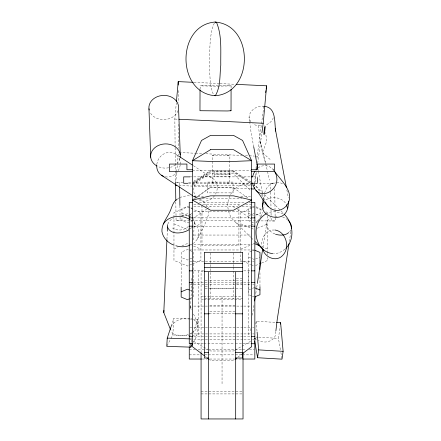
<?xml version="1.0" encoding="UTF-8"?>
<svg xmlns="http://www.w3.org/2000/svg" width="441" height="441" viewBox="0 0 441 441"><rect width="100%" height="100%" fill="white"/><g stroke="black" fill="none" stroke-linecap="round" stroke-linejoin="round"><path stroke-width="0.33" stroke-dasharray="2.21 1.65" d="M200.038 89.225L200.275 85.786L217.804 85.582M231.09 87.913L231.095 85.896L219.122 85.587M212.248 182.927L212.281 155.656L215.324 155.673M226.674 183.015L229.717 183.032L229.877 155.756L212.281 155.656M208.538 210.963L208.433 214.916L204.58 225.064L197.309 239.138L194.806 242.307L193.307 243.355M166.941 239.314L167.277 231.569M191.852 278.282L190.529 309.108L190.628 306.842L190.22 305.811M193.489 239.921L194.294 221.217L193.478 219.149M194.294 221.217L194.194 223.477L193.439 225.208M193.467 314.058C196.725 320.32 200.412 328.286 192.463 332.464M170.915 338.556L172.833 334.956L173.776 318.496L189.575 319.014M191.074 342.348L191.697 337.652M193.356 342.348L196.873 335.744L197.816 319.284L193.698 319.146M175.667 183.236L178.434 152.448M254.446 185.611L254.567 184.244M254.633 183.561L255.615 172.613M255.984 168.506L256.353 164.399M256.91 158.242L264.043 104.76M175.116 147.051L174.845 119.053L176.317 102.714M264.484 194.817L264.308 196.647L264.815 200.286M250.808 328.611L250.83 332.497M275.812 331.483C276.777 340.766 265.317 344.371 258.343 340.491M254.606 185.639L254.981 182.927M255.074 182.249L256.574 171.4M257.698 163.264L261.822 133.43M255.78 323.986L256.16 321.263L275.868 322.421M280.41 349.785L278.447 338.39L280.057 326.792M249.716 121.622C246.282 112.565 255.978 104.737 264.501 106.342M252.423 315.216L254.104 304.384M255.78 293.552L256.623 288.133M256.728 287.455L257.252 284.07M262.924 247.511L267.092 221.437L268.409 219.342L270.443 217.672M289.318 241.574L291.104 230.07M263.569 209.1L264.038 206.41L263.894 203.681M171.246 326.097L173.776 318.496M193.384 332.586L197.816 319.284M264.666 192.987C265.851 187.866 269.936 183.054 275.377 182.497M197.309 239.138C200.429 233.421 198.29 226.057 193.367 222.082M260.989 216.713L262.83 212.408M167.817 224.144C168.82 221.255 171.345 219.133 174.008 217.788M171.229 326.516C174.967 319.455 184.57 316.93 191.945 318.948M273.354 117.764C272.014 121.595 268.53 124.202 264.754 125.365M167.078 345.761L170.595 339.157M289.709 231.834L291.027 229.739M214.287 23.13C209.1 35.33 210.043 49.342 209.431 62.385C209.966 72.991 209.326 84.22 213.284 94.242M258.25 220.329L260.598 217.231M188.483 226.332C184.36 230.5 177.337 231.316 172.459 227.997M255.885 222.38L257.858 220.847M284.875 249.154L281.915 251.453L277.433 253.233L273.387 253.558M237.76 357.238L242.037 353.996M190.325 228.747L191.344 227.975M194.646 198.632L210.616 187.315L232.859 187.315L248.338 198.29M177.679 198.897L179.173 197.849M192.811 243.702L190.104 245.19M192.447 199.867L210.616 187.315M193.582 182.48L210.616 170.921L232.859 170.921L251.657 183.671M192.447 218.73L206.642 209.139M207.209 208.753L210.616 206.449M192.447 183.803L210.616 171.88L232.859 171.88L251.089 183.836M192.447 184.944L210.616 173.241L232.859 173.241L250.692 190.71M193.582 181.301L210.616 170.689M234.651 350.336L233.487 350.997L210.616 350.997L208.284 349.674M235.235 350.005L251.067 341.031M258.057 167.911C263.001 164.024 270.796 165.369 274.076 170.744M265.879 199.955C272.257 195.655 282.312 197.441 286.259 204.183M190.402 333.617L191.951 332.85M189.884 214.502L192.932 213.235M192.932 220.539L187.442 222.826L181.957 220.539L181.957 216.553M188.053 229.243L192.96 227.198M193.571 226.939L200.92 223.874M251.987 207.066L248.498 208.521L248.498 220.676L250.824 221.641M252.566 206.823L254.308 206.096M251.861 208.025L240.83 212.628L240.83 260.399L242.059 260.912M252.472 207.772L254.308 207.005L261.662 210.07M248.498 215.825L251.987 214.376M252.566 214.133L254.308 213.405M173.963 249.154L177.64 247.621M181.929 245.83L187.442 243.531L192.96 245.83M256.056 215.065L260.118 213.367M256.056 222.369L257.213 221.884M257.373 228.218L267.792 223.874M191.841 258.183L187.442 260.014L181.163 257.395M191.73 264.236L187.442 266.022L173.963 260.399L173.963 217.92M192.342 263.977L200.92 260.399L200.92 212.628L193.571 209.563M240.83 249.154L251.861 244.557M252.472 244.297L254.308 243.531M251.794 251.105L248.652 252.417L248.652 294.709L251.794 296.016M252.423 250.846L254.308 250.058M255.565 258.972L259.964 257.136M255.537 265.51L259.214 263.977M261.662 262.957L267.792 260.399L267.792 257.693M189.955 298.623L193.092 297.317M248.652 289.991L251.794 288.679M252.423 288.414L254.308 287.631M266.033 213.891L270.515 212.104L275.234 211.724L283.183 213.521M250.549 225.246C240.356 228.835 229.86 219.965 228.383 209.955M251.111 225.02L253.911 223.907M265.228 161.908L260.344 141.737L258.387 125.828L255.411 125.062L252.842 123.684M179.779 197.629L183.406 196.311L188.103 195.771L191.124 196.085M231.095 85.896L216.718 86.193L200.043 85.868M188.285 334.554C182.646 336.571 173.517 337.023 170.832 330.447M274.892 216.233L278.695 216.134M181.251 215.506L183.009 215.274L187.585 215.704M258.387 125.828L261.568 125.597M274.429 230.015C265.89 229.281 260.422 238.846 262.004 246.491M192.447 170.689L250.99 170.689M189.873 176.874L250.642 176.874M253.371 176.874L257.467 176.874M188.505 183.285L250.642 183.285M255.422 183.285L257.467 183.285M193.82 185.843L250.968 185.843M193.82 196.427L203.461 196.427M240.643 196.427L251.657 196.427M202.083 198.704L242.021 198.704M199.332 202.397L245.461 202.397M248.906 202.397L250.968 202.397M193.808 204.607L199.266 204.607M202.678 204.607L240.935 204.607M245.626 204.607L251.657 204.607M193.82 206.427L202.083 206.427M205.528 206.427L237.886 206.427M242.021 206.427L250.968 206.427M193.808 211.349L250.99 211.349M193.82 217.865L250.968 217.865M193.82 226.178L250.968 226.178M193.82 235.047L251.657 235.047M193.82 244.601L250.968 244.601M189.895 249.964L191.807 249.964M193.82 249.964L251.657 249.964M252.296 249.964L254.843 249.964M189.944 261.474L243.228 261.474M243.912 261.474L252.109 261.474M252.792 261.474L254.159 261.474M193.72 270.857L203.577 270.857M243.713 270.857L251.023 270.857M203.136 271.535L201.074 271.535L201.074 352.012M236.321 278.514L242.032 278.514M205.021 280.796L207.739 280.796M209.778 280.796L235.003 280.796M236.321 280.796L242.032 280.796M193.356 282.593L209.017 282.593M209.695 282.593L243.03 282.593M243.713 282.593L251.023 282.593M236.321 283.954L242.032 283.954M189.944 284.632L209.073 284.632M209.756 284.632L243.228 284.632M243.912 284.632L252.109 284.632M252.792 284.632L254.159 284.632M205.021 286.231L207.739 286.231M210.616 288.282L233.487 288.282M205.026 288.772L241.977 288.772M201.074 296.578L203.103 296.578M203.781 296.578L241.679 296.578M204.971 298.733L236.106 298.733M236.762 298.733L242.666 298.733M201.074 299.207L203.136 299.207M203.825 299.207L242.341 299.207M209.778 305.321L235.003 305.321M193.72 306.098L209.017 306.098M209.695 306.098L243.03 306.098M243.713 306.098L251.023 306.098M209.778 311.5L235.003 311.5M209.133 313.821L235.136 313.821M189.944 327.503L209.073 327.503M209.756 327.503L243.228 327.503M243.912 327.503L252.109 327.503M252.792 327.503L254.159 327.503M189.944 333.92L209.073 333.92M209.756 333.92L243.228 333.92M243.912 333.92L252.109 333.92M252.792 333.92L254.159 333.92M193.72 336.45L209.017 336.45M209.695 336.45L243.03 336.45M243.713 336.45L251.023 336.45M189.944 339.46L209.073 339.46M209.756 339.46L243.228 339.46M243.912 339.46L252.109 339.46M252.792 339.46L254.159 339.46M193.781 343.726L203.257 343.726M203.94 343.726L234.695 343.726M235.378 343.726L251.657 343.726M189.261 349.564L195.407 349.564M198.141 349.564L207.705 349.564M208.389 349.564L241.861 349.564M242.544 349.564L245.962 349.564M249.38 349.564L254.159 349.564M189.261 354.856L200.192 354.856M204.971 354.856L207.705 354.856M208.389 354.856L241.861 354.856M242.544 354.856L254.159 354.856M202.243 359.035L207.022 359.035M209.756 359.035L234.347 359.035M235.031 359.035L241.861 359.035M233.487 360.484L210.616 360.484L209.547 359.674M201.074 391.283L242.341 391.283M201.074 393.912L242.341 393.912M176.047 217.656L176.086 220.395L180.11 220.406L179.9 205.335M275.035 210.004L275.19 220.969L271.165 220.958L271.116 217.534M226.834 155.739L229.877 155.756M212.121 182.927L215.164 182.943M183.131 182.761L175.551 182.717L179.575 182.728L179.614 185.468M188.533 182.778L250.648 183.158M255.361 183.175L274.655 183.285L270.625 183.28L270.746 191.499M176.086 220.395L275.19 220.969M190.264 319.036L193.009 319.124M172.833 334.956L196.873 335.744M189.9 338.87L191.273 338.92M193.979 82.357L219.331 83.558M220.015 83.592L235.086 84.308M174.845 119.053L178.269 119.219M179.118 152.481L194.85 153.231M195.534 153.259L202.375 153.584M205.793 153.749L242.043 155.475M245.466 155.634L254.358 156.059M255.041 156.092L257.092 156.191M178.897 185.452L250.72 188.869M256.023 337.067L258.062 337.189M258.74 337.227L278.447 338.39M276.683 182.276L279.969 182.684L283.05 184.029M251.866 185.231C237.693 179.862 225.164 196.002 228.195 209.304M252.528 185.38L255.846 186.13L262.604 192.778M192.938 196.273L197.579 197.783M256.056 206.823L260.118 208.521L260.118 218.019M265.951 211.862L267.792 212.628M256.056 214.133L260.118 215.825M248.498 213.367L250.824 214.337M251.403 214.58L254.308 215.792M251.403 221.884L254.308 223.096M240.83 223.874L250.637 227.964M251.249 228.218L254.308 229.496M192.932 208.659L187.442 206.366L181.957 208.659L181.957 215.963L187.442 213.676L191.708 215.456M192.96 209.304L187.442 207.005L173.963 212.628L173.963 217.363M181.957 213.235L187.442 215.522M261.662 246.602L267.792 249.154M173.963 223.874L187.442 229.496M248.652 257.136L251.794 258.448M252.423 258.707L254.308 259.495M242.671 261.166L250.637 264.49M251.249 264.743L254.308 266.022M193.571 246.089L200.92 249.154M191.841 251.37L187.442 249.54L181.163 252.158L181.163 286.799M252.423 296.28L254.308 297.069M189.955 290.244L191.841 291.032M282.554 216.944L285.536 218.312L287.565 219.805M274.964 233.962C270.697 232.363 266.689 228.636 266.596 223.819M189.988 216.465L191.196 217.099M193.753 319.731L196.636 322.095L197.452 324.163M193.632 341.367L207.7 349.344M199.938 199.161L201.713 200.192L205.054 203.345L207.05 206.493M190.165 219.701L191.934 220.732M232.859 170.689L251.089 182.045M175.705 154.163L178.55 156.026M193.351 165.7L212.711 178.346M193.72 196.372L195.997 197.86M232.859 206.449L235.136 207.992M237.418 209.53L251.657 219.155M205.274 356.427L206.338 357.238M270.151 159.455L262.423 152.724L260.344 141.737M264.534 194.674L283.365 213.196M235.847 222.622L250.813 237.346M251.298 237.82L254.192 240.67M255.846 186.13L259.639 191.229M272.874 169.146L274.076 170.816M261.596 194.635L262.621 197.061M250.863 121.788L249.6 119.5L249.148 116.981M190.297 306.015L191.846 309.935M265.565 163.01L262.423 152.724L266.706 141.274L265.647 132.658M265.736 163.561L267.362 170.854M267.511 171.516L269.44 180.137M286.859 189.95L288.37 197.981M253.735 146.903L251.105 132.89L249.799 122.284M257.957 169.212L258.211 170.562M258.338 171.24L262.434 192.871M262.566 193.544L263.586 198.952M263.382 197.733L263.845 200.308M280.873 352.464L281.909 358.5M256.16 321.263L257.109 332.167M274.732 188.765L275.024 209.321M270.752 192.182L270.989 208.626M271 209.31L271.105 216.845M175.821 201.901L176.036 216.972M175.121 147.735L175.468 183.925M178.252 90.548L178.285 102.24M178.351 124.246L178.423 148.319M267.792 215.936L267.792 252.958M267.792 253.636L267.792 254.986M259.964 272.847L259.964 285.889M248.476 270.857L248.476 336.45M238.923 204.607L238.923 205.975M238.923 208.648L238.923 245.692L201.995 245.692L201.995 205.291M233.487 252.991L233.487 266.562M233.487 267.24L233.487 298.733M222.049 296.578L222.049 384.271M210.616 252.991L210.616 267.924M210.616 268.602L210.616 298.733M198.814 270.857L198.814 336.45M193.72 252.158L193.72 297.052M189.261 344.779L189.261 346.196M156.798 164.289A12.745 11.372 -56.8 0 1 169.768 152.316A12.745 11.372 -56.8 0 1 180.242 164.399M180.176 165.044A12.745 11.372 -56.8 0 1 177.817 171.163M177.431 171.698A12.745 11.372 -56.8 0 1 165.088 176.797M196.107 197.309A12.745 11.372 -56.8 0 1 197.557 180.628A12.745 11.372 -56.8 0 1 213.499 178.952A12.745 11.372 -56.8 0 1 214.828 195.346M214.436 195.881A12.745 11.372 -56.8 0 1 198.274 199.349M179.945 158.506A14.84 12.1 -2.1 0 1 177.354 163.115M175.54 164.78A14.84 12.1 -2.1 0 1 170.601 167.299M168.738 167.767A14.84 12.1 -2.1 0 1 157.547 166.329M178.01 110.63A14.84 12.1 -2.1 0 1 164.3 119.594A14.84 12.1 -2.1 0 1 149.808 111.849M230.015 171.588L214.094 171.588L214.094 176.654L230.015 176.654L230.015 171.588M230.015 174.101L214.094 174.101L230.015 174.14M233.052 182.078L207.292 182.078L207.292 192.882L233.052 192.882L233.052 182.078"/><path stroke-width="0.66" d="M231.084 89.253L231.023 110.746L227.291 110.967L199.971 110.719L200.032 89.898M170.474 329.526L163.804 312.614L166.924 239.788M167.293 231.095L167.569 224.723M163.804 312.614L163.903 310.348M171.031 326.726L167.233 338.126L166.764 346.361L190.799 347.15L192.397 344.145M190.799 347.15L191.036 343.032M176.847 185.352L175.479 185.292L175.601 183.919M176.444 101.353L178.225 81.607L193.296 82.324M261.915 132.752L263.227 123.26L266.607 85.808L236.459 84.374M275.89 330.816L277.246 319.433L289.004 243.608M288.364 201.19C288.767 210.181 285.184 218.086 275.019 217.308C270.807 216.966 266.645 215.125 264.032 211.719C261.276 208.18 262.698 203.67 263.145 199.652M265.691 92.577L265.962 90.548M266.149 89.192L266.607 85.808M254.325 187.673L254.137 189.029L251.403 188.902M256.855 169.366L257.324 165.976M276.546 322.459L280.625 322.702L283.111 351.328L282.025 359.167L257.561 357.728L258.647 349.884L257.109 332.167M280.437 324.063L280.625 322.702M254.628 300.994L255.361 296.258M257.357 283.392L262.709 248.867M291.314 228.714C292.052 225.516 290.321 222.347 288.072 220.175M262.279 206.691L262.671 204.172L263.9 201.873M291.275 228.548L291.523 227.358M252.533 176.863L253.685 173.379L254.942 171.345M177.177 199.244C173.341 201.487 172.155 206.046 170.673 209.922C167.944 217.126 161.373 223.482 161.952 231.635C163.043 237.991 168.131 243.079 174.068 245.19M285.862 248.388C295.068 238.884 293.215 223.179 284.225 214.183M163.402 223.995C168.782 215.362 181.378 214.409 189.575 219.353M255.984 169.923L257.23 168.716M288.69 232.672C285.095 235.692 279.837 235.577 275.559 234.237M266.033 213.891C250.201 222.755 253.718 251.607 272.714 253.614M235.092 359.266L236.69 358.048M242.572 353.588L251.657 346.698L251.657 160.7L242.572 140.425L233.487 135.376L210.616 135.376L201.531 140.425L192.447 160.7L192.447 346.698L204.205 355.617M188.787 229.899C182.535 233.614 170.673 235.29 167.47 226.983M181.163 291.815L187.442 289.197L189.327 289.985M259.826 263.724L261.05 263.211M189.327 298.888L187.442 299.676L181.163 297.052L181.163 287.03M254.937 296.804L259.964 294.709L259.964 286.573M189.498 245.411C185.203 247.175 180.204 247.18 175.81 245.758M215.032 22.05C176.312 25.071 176.24 93.106 215.34 95.73C254.06 92.709 254.132 24.674 215.032 22.05L216.525 22.403C222.11 35.715 220.533 50.897 220.787 65.047C219.657 75.213 220.726 86.668 215.34 95.73L214.343 95.493M192.447 169.752L186.918 169.752L186.918 164.063L169.482 164.063L169.482 171.643L192.447 171.643M251.657 169.752L257.186 169.752L257.186 164.063L274.616 164.063L274.616 171.643L251.657 171.643M189.873 176.874L183.726 176.874L183.726 183.285L187.827 183.285M251.326 176.874L252.687 176.874M251.326 183.285L254.738 183.285M192.447 202.397L189.261 202.397L189.261 343.726L192.447 343.726M251.657 202.397L254.843 202.397L254.843 359.035L242.544 359.035M189.261 217.865L192.447 217.865M251.657 217.865L254.843 217.865M189.261 226.178L192.447 226.178M251.657 226.178L254.843 226.178M204.343 263.387L242.666 263.387M204.343 267.362L242.666 267.362M189.261 270.857L192.447 270.857M251.657 270.857L254.843 270.857M204.343 271.342L242.666 271.342M189.261 282.593L192.673 282.593M251.657 282.593L254.843 282.593M204.343 313.821L209.133 313.821M235.136 313.821L242.666 313.821M189.261 336.45L192.447 336.45M251.657 336.45L254.843 336.45M251.657 343.726L254.843 343.726M204.343 352.585L208.417 352.585M235.687 352.585L242.666 352.585M208.417 358.026L204.343 358.026L204.343 252.313L242.666 252.313L242.666 358.026L235.687 358.026M201.559 359.035L189.261 359.035L189.261 346.819M167.233 338.126L189.211 338.848M178.958 119.252L263.227 123.26M258.647 349.884L283.111 351.328M230.196 110.663L231.023 110.746M188.186 215.853L189.382 216.145M264.501 106.342C276.568 107.632 274.208 122.708 275.691 131.098L275.239 128.579L286.347 187.254M275.074 230.004C286.424 231.878 290.437 247.996 282.416 255.73C275.697 262.505 264.082 256.965 262.522 248.305M254.926 243.79L259.826 245.83M254.937 250.323L259.964 252.417L259.964 269.495M254.937 287.89L259.964 289.991M179.118 156.395L192.215 164.956M161.268 175.165L192.585 195.628M254.529 338.181L256.05 339.3M207.408 358.048L209.012 359.266M252.517 182.954C257.428 204.971 284.417 188.946 274.875 171.935M255.973 190.269C262.77 196.78 266.094 210.258 277.251 210.478C280.674 210.296 283.822 208.681 286.121 206.156C296.545 193.56 281.126 180.81 274.478 171.279M255.163 241.618L263.85 250.168M268.216 206.537L266.144 203.659L265.476 201.972M286.518 204.674L287.499 208.229M253.735 146.903L257.318 165.833M254.678 340.97L257.561 357.728M180.253 154.73L178.506 106.237A14.84 12.1 -2.1 0 0 161.621 95.554A14.84 12.1 -2.1 0 0 149.179 110.029M148.959 108.778L150.706 157.277M179.636 186.835L179.9 205.335M175.568 184.09L175.805 200.528M175.468 183.925L175.479 185.292M178.225 81.607L178.236 85.047M257.467 177.486L257.467 182.624M243.03 352.69L243.03 418.95L201.074 418.95L201.074 352.69M235.687 272.202L235.687 418.95M208.417 272.202L208.417 418.95M163.931 176.488A12.745 11.372 -56.8 0 1 156.731 164.928M157.007 166.042A14.84 12.1 -2.1 0 1 152.09 150.954A14.84 12.1 -2.1 0 1 169.609 144.328A14.84 12.1 -2.1 0 1 180.209 157.266M265.206 126.799L264.435 134.373L263.79 134.395L264.589 126.821L265.206 126.799M210.616 149.637L192.447 160.7L210.616 161.439L233.487 161.439L251.657 160.7L233.487 149.637L210.616 149.637M251.657 200.082L233.487 210.247L210.616 210.247L192.447 200.082L210.616 195.826L233.487 195.826L251.657 200.082"/></g></svg>
